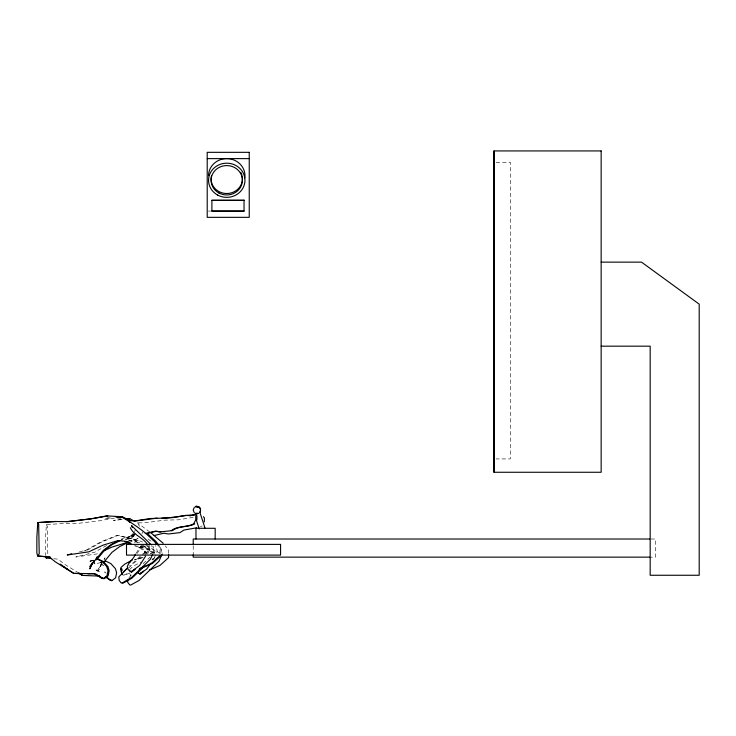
<?xml version="1.0" encoding="UTF-8"?>
<svg xmlns="http://www.w3.org/2000/svg" width="736" height="736" viewBox="0 0 736 736"><rect width="100%" height="100%" fill="white"/><g stroke="black" fill="none" stroke-linecap="round" stroke-linejoin="round"><path stroke-width="0.55" stroke-dasharray="3.68 2.76" d="M120.906 518.254L115.304 517.932L99.323 520.821L75.192 523.692L63.452 523.517L46.386 524.575L45.466 539.359L45.466 554.889M159.97 553.518L160.052 548.228L158.691 546.48M161.147 552.46L161.212 548.228L159.16 545.606M168.618 553.426L168.673 550.261L165.25 545.891M153.097 553.187L153.815 551.255L151.717 545.937M153.888 554.153L154.974 551.255L152.876 545.937M101.402 563.224L98.403 570.869L101.982 563.85M146.4 554.226L148.543 549.203L148.092 546.287M147.559 554.226L149.702 549.203L149.095 545.312M154.155 558.265L157.154 551.227L156.556 547.345L155.213 545.505M132.434 533.582L130.566 537.436L134.642 534.244M134.062 532.616L131.726 537.436L134.173 535.523M134.532 531.659L135.461 529.727M141.984 533.683L142.922 531.76M104.034 559.838L105.055 557.833L102.681 561.752M102.083 562.736L98.523 568.615L102.056 564.337M135.958 553.481L140.604 546.241L141.386 547.667L144.707 546.903M137.117 553.481L141.763 546.241L142.545 547.667L145.866 546.903M144.578 555.505L149.215 548.274L150.006 549.691L153.327 548.936M128.938 577.778L132.158 574.025M128.736 567.898L141.054 556.572M139.895 556.572L129.536 566.048M143.078 563.666L150.061 557.161M129.453 569.655L133.271 566.214L140.834 562.102M134.164 534.888L130.07 538.375L120.879 539.985M134.504 535.587L131.229 538.375L121.017 540.169M142.223 554.41L144.67 552.524L143.962 550.234L145.544 552.837L138.009 545.808M143.382 554.41L145.829 552.524L145.121 550.234L146.703 552.837L139.168 545.808M87.225 550.169L102.166 541.76L118.045 535.431L131.229 538.375L135.176 539.994L138.276 543.288M106.637 545.468L94.677 552.202L75.826 557.005L97.437 553.849M153.879 558.826L151.993 559.894L153.953 558.79M150.245 554.006L153.189 552.35L150.144 553.822M153.189 552.35L151.883 553.067L151.708 551.411L140.824 545.422M154.348 552.35L153.042 553.067L152.867 551.411L141.984 545.422M123.446 575.423L128.285 572.921M129.444 572.921L124.605 575.423L123.676 574.733M152.674 558.78L154.707 557.805M135.452 533.6L126.279 537.703L132.646 535.054L134.734 534.925M134.568 534.511L127.438 537.703L133.805 535.054M137.954 538.366L134.9 539.727L138.083 538.412M121.265 539.148L125.497 537.464L138.69 540.408L142.628 542.027M200.404 526.562L202.234 525.946M143.051 557.244L134.476 559.746M142.306 557.888L134.504 559.912M91.016 561.044L90.04 561.347L91.77 560.924M79.405 551.871L86.066 550.169L101.016 541.76L116.886 535.431L130.07 538.375L134.016 539.994L137.117 543.288M83.895 551.025L86.112 550.454M93.398 560.133L88.881 561.347L93.932 560.17M100.952 562.534L97.492 563.38L102.543 562.203M193.172 517.353L178.581 519.809L164.597 520.15L143.704 522.937L137.31 522.744L139.555 526.35M128.469 542.202L138.69 540.408M109.186 517.831L104.806 518.392L110.354 517.951M122.176 519.303L113.427 520.416L122.194 519.542M496.073 162.306L510.352 162.306L510.352 458.924L496.073 458.924M208.352 211.057L210.625 211.057M650.854 539.01L655.445 539.01L655.445 557.134L650.854 557.134M142.545 547.667L138.35 547.566L134.357 545.569M150.006 549.691L146.961 549.599L137.604 544.806M53.783 558.762L58.07 559.148L63.811 563.794L77.814 572.406M128.598 539.93L132.82 540.886L135.185 542.68M128.496 540.169L131.67 540.886L134.026 542.68M136.059 541.963L140.282 542.92M105.165 572.13L104.567 571.973L106.03 573.114M135.516 545.569L139.509 547.566M160.319 553.444L145.737 545.321M148.01 539.028L153.189 542.745M149.767 531.962L137.31 522.744M143.428 545.302L152.435 553.086M101.531 563.316L103.27 565.671L101.78 562.267M46.386 524.575L47.279 526.258L47.831 555.827M129.665 573.445L130.769 575.929M159.914 546.903L162.435 553.279M122.424 568.873L122.792 571.026M193.218 545.799L193.218 554.87M97.704 570.106L97.115 569.949L100.032 572.222L97.704 570.106M96.545 570.106L95.956 569.949L98.872 572.222L96.545 570.106"/><path stroke-width="1.1" d="M121.072 568.698L121.044 571.412L122.516 574.733M195.767 515.881L195.73 519.91L193.623 523.912C186.548 527.537 177.643 525.633 171.295 530.61M196.889 519.91L196.926 515.881L195.923 514.63L191.875 515.559M204.35 521.934L204.378 517.905L203.375 516.663M91.871 518.797L67.74 521.658L54.841 521.493L37.766 522.542L36.855 537.326L36.846 552.865L37.656 556.039L49.459 557.124L55.2 561.761L73.683 573.362L93.702 573.749M168.599 554.484L168.544 557.658L159.905 565.46L149.482 570.004M152.729 554.153L150.402 559.176L132.029 577.134L122.102 583.041L121.1 582.857L119.168 580.4L118.809 576.914L127.576 567.898L123.547 571.992M162.067 554.245L159.013 561.2L139.168 580.41L130.714 585.065L129.711 584.881L127.779 582.434L127.512 579.812M92.037 563.104L89.783 568.845L93.877 560.814M96.066 558.808L97.088 556.802M135.341 554.346C133.685 559.121 128.874 561.789 127.3 566.6L128.156 569.636L131.174 571.771L139.619 565.506L145.535 556.241M91.089 564.632L89.902 566.591L103.344 550.316L110.934 544.622L118.864 540.666M151 563.224L146.593 569.167L139.794 573.795L138.423 573.169L139.794 573.795L143.676 571.265L140.291 574.181L139.417 573.62M37.656 556.039L39.22 553.794L38.668 524.225L37.766 522.542M51.63 558.56L46.267 558.072L47.316 556.572M194.267 507.454L193.191 510.066L194.267 512.679M96.72 559.737L104.503 550.316L112.093 544.622L120.023 540.666M103.472 562.626L111.955 552.34L119.554 546.655L128.469 542.202M142.536 568.063L131.707 578.376L123.262 583.041L122.259 582.857M159.933 555.634L151.294 563.426L139.904 568.404M161.092 555.634L152.444 563.426L139.141 569.268M132.213 560.078L124.651 564.19L120.833 567.622L121.633 571.026L121.265 568.873M128.653 562.644L130.539 561.614M103.537 550.997L111.66 547.188L126.528 542.653L130.649 543.085M194.782 523.912C187.708 527.537 178.802 525.633 172.454 530.61L159.767 531.944L155.186 531.208L145.268 533.563M71.65 553.849L67.215 554.981L88.826 551.825L103.04 545.155L117.907 540.62L125.258 541.273M96.499 559.636L98.44 559.139L103.39 561.559L107.953 566.619L109.158 570.722L108.174 575.745L104.411 578.625L102.617 578.257M103.96 561.66L105.901 561.163L110.842 563.592L115.414 568.652L116.619 572.755L115.626 577.778L111.872 580.649L110.078 580.281L107.677 578.119M194.764 514.63C183.844 515.458 172.923 517.748 161.8 518.218M196.742 527.786L183.963 530.058L179.915 532.634L168.388 533.977L163.806 533.241L153.879 535.587M176.456 517.058L185.72 515.329L190.863 515.789M92.938 518.604L107.852 515.899M146.427 533.563L156.345 531.208L160.926 531.944M196.052 506.497L197.809 506.497L199.53 507.454A3.717 3.432 -90 0 1 200.026 511.916M197.717 513.636L196.015 513.636M195.04 506.865C205.703 507.592 190.081 505.236 198.49 506.865M197.809 513.636L196.052 513.636M171.12 517.785L175.389 517.206M196.015 506.497L197.892 506.497L199.484 507.454A3.717 3.689 -90 0 1 199.52 512.679M135.084 520.913L150.07 518.549L170.099 517.84M137.282 520.775L157.136 518.116M115.745 516.994L122.415 516.746L129.849 520.711M116.904 516.994L119.094 516.718M66.58 521.658L90.712 518.797L106.692 515.899L122.415 516.746L119.131 517.077M117.972 517.077L121.256 516.746C134.338 524.345 147.439 533.14 157.32 544.732M125.488 519.22L129.876 518.779L134.522 521.254M38.925 522.542L56 521.493M207.212 158.617L249.237 158.617M211.904 200.45L244.039 200.45M211.904 210.984L244.039 210.984M601.156 262.136L641.525 262.136L699.2 304.152L699.2 575.258L650.173 575.258L650.173 346.178L601.156 346.178M195.04 513.268L198.49 513.268M649.704 539.01L193.218 539.01L193.218 544.668M649.704 557.134L193.218 557.134L193.218 554.87M126.555 518.751L129.876 518.779L124.274 518.448M136.243 520.913L128.69 520.711L129.812 522.514M74.842 573.362L82.487 573.841M78.752 573.05L82.303 575.396L99.296 576.104M87.897 573.85L93.481 573.583L103.252 578.625L107.014 575.745L107.999 570.722L106.794 566.619L102.23 561.559L97.281 559.139M38.815 556.039L50.618 557.124M126.298 541.374L129.361 542.34M125.138 541.374L131.367 544.06M129.812 571.136L131.174 571.771L135.065 569.241L131.67 572.148L130.806 571.587M94.64 573.583L97.318 574.816M109.986 579.628L111.872 580.649L105.671 577.254M101.366 577.604L103.252 578.625L101.467 578.257L99.056 576.095M60.122 564.07L61.999 565.23M99.112 575.819L100.915 577.015M78.706 573.004L82.303 575.396M73.683 573.362L62.008 565.588L68.365 569.839M150.678 532.634L163.208 543.269M106.692 577.254L108.256 578.496M98.863 575.846L100.427 577.088M147.761 533.931L155.747 541.245L158.479 544.732M155.434 542.34L158.415 545.376M151.294 544.87L131.588 525.614L132.342 527.519M147.402 534.078L153.189 540.058M147.945 545.312C143.87 537.657 134.016 535.753 130.318 527.721M93.536 561.09L94.65 563.647M199.944 512.541L205.059 528.209M196.356 520.14L199.235 528.954M45.733 555.956L46.267 558.072M493.957 150.935L493.957 472.264M215.179 539.01L215.179 528.292L195.978 528.292L195.978 539.01M208.536 175.692A18.207 17.084 0 0 1 227.939 158.654A18.207 17.084 0 0 1 244.803 177.928M242.098 175.968A15.658 14.683 0 0 1 226.743 193.522A15.658 14.683 0 0 1 211.388 175.968M240.782 172.344A15.658 14.683 0 0 1 241.868 175.039M601.156 150.935L494.04 150.935L494.04 472.264L601.156 472.264L601.156 150.935M249.237 152.324L207.212 152.324L207.212 217.341L249.237 217.341L249.237 152.324M244.039 200.164L211.904 200.164L211.904 211.269L244.039 211.269L244.039 200.164M280.572 544.392L126.5 544.392L126.5 555.1L280.572 555.1L280.572 544.392M217.635 195.058A18.207 17.084 0 0 0 244.959 180.265A18.207 17.084 0 0 0 217.635 165.48A18.207 17.084 0 0 0 217.635 195.058M218.914 192.988A15.658 14.683 0 0 0 242.402 180.265A15.658 14.683 0 0 0 218.914 167.55A15.658 14.683 0 0 0 218.914 192.988"/></g></svg>
